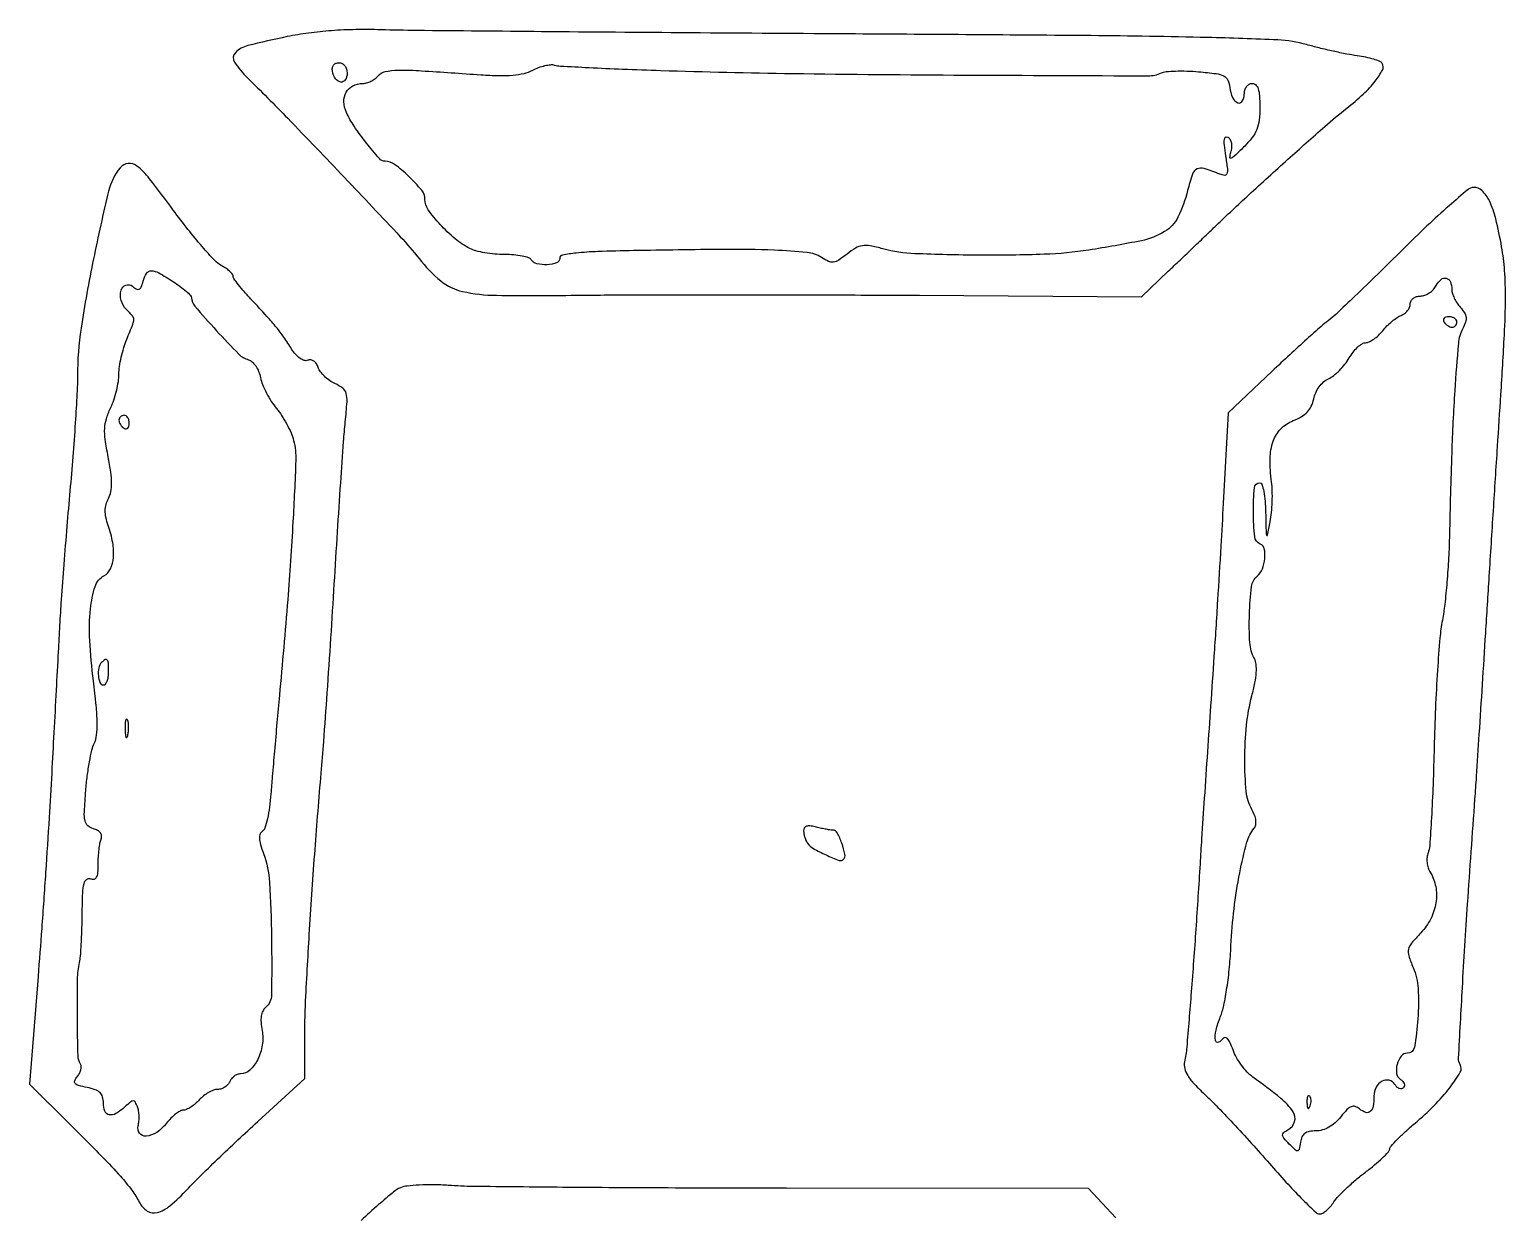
# Model space of a CAD drawing. Extents: x 0 to 5034, y 0 to 2560.
# Drawn here: x 1865.8 to 2150.4, y 756.5 to 985.4 of the extents above; entities that cross this region are included whole.
import ezdxf

# ---------------------------------------------------------------- set-up
doc = ezdxf.new("R2010")
doc.units = 0

msp = doc.modelspace()

# ---------------------------------------------------------------- linework, layer by layer
for points in [[(1915.45358, 984.01739, 0.010018), (1907.854009, 982.301856, 0.139972), (1905.443997, 980.921361, 0.352473), (1905.272462, 979.115713, 0.053377), (1907.75, 976.111961, -0.006816), (1915.543113, 968.276854, -0.002422), (1926.475142, 956.872048, -0.001558), (1937.252075, 945.448387, -0.022524), (1940.872773, 941.219898, 0.055643), (1945.074548, 936.923366, 0.116593), (1949.251906, 934.888757, 0.053282), (1955.784197, 934.136612, 0.004792), (1972.281965, 934.159877, -0.002131), (1983.688205, 934.236685, -0.000691), (2000.557324, 934.255084, -0.000689), (2019.308295, 934.223793, -0.000775), (2037.338714, 934.140932), (2080.177428, 933.87769), (2085.338714, 938.782112, 0.000337), (2087.611717, 940.944914, 0.000234), (2090.179149, 943.393463, 0.000236), (2092.643218, 945.747856, 0.000485), (2094.569028, 947.593267, -0.005182), (2100.855613, 953.505128, -0.003156), (2108.398911, 960.365414, -0.002849), (2115.523918, 966.690621, -0.013269), (2119.748718, 970.204356, 0.021053), (2122.932464, 972.93719, 0.037936), (2125.259396, 975.467629, 0.046588), (2126.627369, 977.580492, 0.264696), (2126.580892, 978.869114, 0.161474), (2126.138418, 979.23957, 0.020489), (2124.947885, 979.655199, 0.022311), (2123.44843, 980.038547, 0.016838), (2121.772959, 980.329618, -0.013425), (2119.746157, 980.66749, -0.006272), (2117.139557, 981.208298, -0.006208), (2114.417929, 981.844212, -0.008647), (2112, 982.485479, 0.057711), (2106.480815, 983.383217, 0.005592), (2092.911441, 983.855196, 0.003828), (2070.479343, 984.212553, 0.000561), (2025, 984.537779, -0.000293), (1993.050622, 984.749141, -0.000411), (1964.503125, 984.978198, -0.000243), (1940.437674, 985.202766, -0.005493), (1933.5, 985.347113, 0.012528), (1928.668958, 985.379648, 0.013809), (1923.997125, 985.164896, 0.014462), (1919.564753, 984.7091, 0.017649)], [(1927, 976.916667, -0.14074), (1926.642779, 975.672718, -0.297834), (1925.770795, 975.270086, -0.210781), (1924.769787, 975.900237, -0.100818), (1924.176676, 977.332866, -0.083236), (1924.159635, 978.00171, -0.126354), (1924.380696, 978.53647, -0.133817), (1924.820192, 978.878535, -0.099154), (1925.426676, 979, -0.12024), (1926.054646, 978.84677, -0.111791), (1926.561201, 978.41896, -0.09567), (1926.888599, 977.751548, -0.066422)], [(1987.5, 977.503045, 0.004749), (2012.895834, 976.918411, 0.002171), (2046.057228, 976.614104, 0.000313), (2081.442395, 976.465178, 0.112151), (2084, 977.036534, -0.088665), (2084.911754, 977.285229, -0.014769), (2086.732307, 977.394384, -0.015793), (2088.904699, 977.391706, -0.013407), (2091.195087, 977.254971, -0.010411), (2094.570986, 976.89147, -0.085666), (2096.04311, 976.437706, -0.172401), (2096.801463, 975.638921, -0.074927), (2097.195087, 974.207843, 0.075971), (2097.722207, 972.306868, 0.181258), (2098.737521, 971.282105, 0.380713), (2099.616605, 971.550316, 0.137641), (2100, 972.916667, -0.066838), (2100.109393, 973.731355, -0.089505), (2100.43, 974.402778, -0.105629), (2100.915331, 974.842643, -0.132217), (2101.5, 975, -0.190463), (2102.198659, 974.723844, -0.125975), (2102.668067, 973.987179, -0.063046), (2102.92806, 972.640929, -0.016214), (2103, 970.423077, -0.027695), (2102.860346, 967.903766, -0.068939), (2102.407577, 966.118777, -0.07028), (2101.492696, 964.544374, -0.029675), (2099.865514, 962.711667, -0.005701), (2098.132759, 961.017982, -0.093742), (2097.456404, 960.579043, -0.567439), (2097.209545, 960.764206, -0.050621), (2097.406191, 961.704434, 0.051711), (2097.593583, 962.610241, 0.06999), (2097.560962, 963.444498, 0.083307), (2097.317787, 964.121027, 0.127161), (2096.888381, 964.568984, 0.253299), (2096.400076, 964.59705, 0.252359), (2096.108449, 964.203438, 0.064632), (2096.092947, 963.109758, 0.010913), (2096.37852, 961.034327, -0.008036), (2096.740929, 958.508201, -0.10719), (2096.659718, 957.578658, -0.347505), (2096.218631, 957.276126, -0.080777), (2095.280817, 957.494639, 0.020437), (2092.227416, 958.606638, 0.196878), (2090.877938, 958.497911, 0.195966), (2089.989078, 957.473337, 0.020225), (2089.064934, 954.343597, -0.051562), (2087.192422, 949.209181, -0.144969), (2084.638301, 946.415735, -0.085984), (2080.147615, 944.670634, -0.0112), (2070, 942.858661, -0.030074), (2061.425239, 942.048781, -0.010086), (2048.841403, 941.874261, -0.008673), (2036.498789, 942.16621, -0.055064), (2030.303799, 943.108899, 0.019316), (2027.850328, 943.663729, 0.082396), (2026.353657, 943.692697, 0.097571), (2025.057535, 943.234803, 0.033111), (2023.400459, 942.100361, -0.020684), (2021.782643, 940.932751, -0.111746), (2020.775158, 940.552122, -0.140718), (2019.819837, 940.687667, -0.039895), (2018.489371, 941.415008, 0.120382), (2015.690449, 942.40644, 0.015949), (2009.374796, 942.842425, 0.011343), (1999.457036, 942.984695, 0.002432), (1982.250433, 942.757485, 0.004231), (1975.321368, 942.573616, 0.017603), (1971.152286, 942.28049, 0.021726), (1968.525191, 941.886554, 0.358854), (1968.000433, 941.25, -0.315643), (1967.395937, 940.388474, -0.075656), (1965.584334, 940.027946, -0.068747), (1963.597877, 940.210934, -0.199611), (1962.5, 941, 0.180939), (1961.997929, 941.389031, 0.027133), (1960.739663, 941.70625, 0.027559), (1959.146269, 941.926903, 0.020628), (1957.375242, 942, -0.022269), (1955.489582, 942.084026, -0.020043), (1953.550741, 942.335814, -0.020516), (1951.830541, 942.702909, -0.05779), (1950.684259, 943.143197, -0.052574), (1947.801978, 945.061491, -0.034498), (1944.91227, 947.814884, -0.03271), (1942.637993, 950.655142, -0.152361), (1942.010648, 952.631311, 0.172242), (1941.372541, 954.400621, 0.029937), (1938.920727, 957.047664, 0.030319), (1936.163068, 959.385496, 0.16203), (1934.316722, 960.000029, -0.216973), (1933.228914, 960.495448, -0.011478), (1930.730808, 963.502826, -0.018794), (1928.354715, 966.743842, -0.041901), (1926.85975, 969.40847, -0.097864), (1926.370877, 971.473871, -0.138124), (1926.812855, 973.302106, -0.148086), (1928.108575, 974.546135, -0.1183), (1930, 975, 0.06874), (1930.759031, 975.104847, 0.04457), (1931.588527, 975.420496, 0.044177), (1932.359301, 975.883556, 0.062277), (1932.943129, 976.431475, -0.166747), (1934.329243, 977.276773, -0.051385), (1936.794989, 977.5603, -0.019036), (1941.357404, 977.440448, -0.001709), (1952.7772, 976.665594, 0.012632), (1956.294338, 976.504033, 0.027481), (1958.994164, 976.596693, 0.035887), (1961.107054, 976.939833, 0.061616), (1962.7772, 977.560517, -0.031322), (1963.929792, 978.070083, -0.031013), (1965.140803, 978.433627, -0.032588), (1966.237157, 978.615602, -0.094378), (1967, 978.547629, 0.055386), (1968.119899, 978.359528, 0.00121), (1973.640625, 978.064821, 0.002748), (1980.110557, 977.770786, 0.001851)], [(1883.234659, 958.75, 0.111046), (1881.010737, 954.244606, 0.008782), (1878.085039, 941.147347, 0.012654), (1875.700708, 927.810065, 0.037917), (1875, 918.583357, -0.013251), (1874.910059, 915.190089, -0.003109), (1874.573724, 909.516933, -0.003201), (1874.104366, 902.994356, -0.003141), (1873.548847, 896.437383, 0.001977), (1872.953795, 889.603023, 0.001587), (1872.365895, 882.244106, 0.001604), (1871.865828, 875.437681, 0.004093), (1871.559567, 870.5, 0.000057), (1871.286278, 865.410601, 0.000019), (1870.88965, 858.003125, 0.000019), (1870.451917, 849.816108, 0.000022), (1870.034665, 842, -0.002233), (1869.538945, 833.426278, -0.001196), (1868.85425, 822.844029, -0.001191), (1868.104092, 812.050118, -0.001863), (1867.401917, 802.766906), (1865.755946, 782.033811), (1873.565572, 774.266906, -0.002752), (1879.777221, 768.02086, -0.012514), (1883.281066, 764.275587, -0.021489), (1885.474782, 761.585485, -0.042652), (1886.925656, 759.25, 0.133234), (1888.463381, 757.550751, 0.211575), (1890.371082, 757.255895, 0.111316), (1892.844128, 758.56032, 0.027432), (1896.187082, 761.75, -0.00958), (1898.512416, 764.132926, -0.003175), (1902.011783, 767.540569, -0.00316), (1905.939179, 771.269248, -0.003587), (1909.751799, 774.792364), (1918.85575, 783.084728), (1918.818535, 790.292364, -0.013854), (1918.994128, 798.080331, -0.002833), (1919.763849, 811.831749, -0.00308), (1920.81192, 827.279802, -0.003548), (1922.006825, 842, 0.003739), (1922.496319, 848.058821, 0.001068), (1923.165335, 857.465625, 0.001075), (1923.87487, 868.085186, 0.001141), (1924.524378, 878.5, -0.000902), (1925.1449, 888.527121, -0.001075), (1925.767453, 897.980546, -0.000927), (1926.324378, 905.950464, -0.007008), (1926.647147, 909.710369, 0.007896), (1926.976617, 913.630026, 0.08299), (1926.820423, 915.226389, 0.165721), (1926.158493, 916.211605, 0.055864), (1924.653256, 917.112126, -0.045911), (1923.607678, 917.709791, -0.039174), (1922.627486, 918.517709, -0.040975), (1921.849845, 919.402142, -0.08319), (1921.42888, 920.224078, 0.066672), (1921.085465, 920.952633, 0.099592), (1920.595788, 921.455454, 0.118301), (1920.016446, 921.676571, 0.124514), (1919.411647, 921.604469, -0.166973), (1918.726472, 921.580126, -0.078978), (1917.921453, 921.971987, -0.061114), (1917.08249, 922.726901, -0.039027), (1916.300099, 923.782148, 0.012014), (1914.788493, 926.069305, 0.01884), (1913.370197, 927.951692, 0.014124), (1911.546715, 930.066194, 0.003903), (1908.563528, 933.283333, -0.009784), (1907.198383, 934.790719, -0.013811), (1906.046786, 936.189633, -0.009924), (1905.153543, 937.386188, -0.156616), (1905, 937.864354, 0.178989), (1904.857538, 938.249566, 0.034652), (1904.327839, 938.78745, 0.032909), (1903.587919, 939.359331, 0.025206), (1902.711794, 939.886651, -0.082482), (1901.459873, 940.850249, -0.009301), (1899.057659, 943.525816, -0.011072), (1896.309628, 946.849503, -0.008783), (1893.485414, 950.555631, 0.006986), (1888.889979, 956.63126, 0.05879), (1886.48041, 959.071949, 0.194732), (1884.778332, 959.579351, 0.201709)], [(2130.5, 942.936205, -0.002217), (2125.734272, 938.231716, -0.002916), (2121.341689, 933.983731, -0.002124), (2117.625962, 930.462113, -0.027867), (2116.173834, 929.242432, 0.019896), (2114.811633, 928.134813, 0.002633), (2112.03565, 925.661839, 0.003049), (2108.77586, 922.690743, 0.002554), (2105.352929, 919.5), (2096.858189, 911.5), (2095.933627, 894, -0.001572), (2095.472526, 885.763934, -0.000781), (2094.838804, 875.325, -0.000775), (2094.14832, 864.507732, -0.001138), (2093.504889, 855, 0.000365), (2092.889345, 846.108594, 0.000359), (2092.283658, 837.171875, 0.000353), (2091.764101, 829.34077, 0.001377), (2091.459756, 824.5, -0.00212), (2090.649504, 811.911042, -0.002381), (2089.761037, 799.80753, -0.001252), (2088.899303, 789.131059, -0.033379), (2088.473443, 786.309028, 0.119825), (2088.501654, 785.027154, 0.076603), (2089.103153, 783.656079, 0.048204), (2090.387192, 782.010682, 0.01516), (2092.60616, 779.809028, -0.013037), (2094.917764, 777.534846, -0.004206), (2098.225142, 774.048589, -0.004191), (2101.840299, 770.107419, -0.004689), (2105.254486, 766.25, 0.007138), (2108.423014, 762.705254, 0.010759), (2111.292796, 759.717188, 0.005836), (2113.770104, 757.303464, 0.192508), (2114.529079, 757, 0.132728), (2115.10952, 757.156845, 0.042307), (2115.84827, 757.675805, 0.038813), (2116.609009, 758.420206, 0.03467), (2117.277398, 759.300611, -0.044825), (2118.159563, 760.414946, -0.013602), (2119.68641, 761.938676, -0.013504), (2121.498792, 763.561159, -0.014327), (2123.361488, 765.050611, 0.011944), (2125.122127, 766.444757, 0.016635), (2126.624048, 767.780492, 0.013071), (2127.786294, 768.944853, 0.165386), (2128.041262, 769.5, -0.158001), (2128.294215, 770.072338, -0.010885), (2129.516854, 771.38125, -0.014658), (2131.082927, 772.894912, -0.010451), (2132.919772, 774.5, 0.023388), (2136.606599, 777.89377, 0.03108), (2139.603116, 781.325098, 0.029882), (2141.631585, 784.315894, 0.279397), (2141.61864, 785.808037, -0.152872), (2141.310964, 787.012097, -0.000656), (2142.053158, 800.609421, -0.002922), (2143.049622, 816.742986, -0.00149), (2144.480266, 837, 0.001894), (2144.782609, 841.330778, 0.000331), (2145.316002, 849.49375, 0.000359), (2145.928477, 859.07014, 0.000322), (2146.54997, 869, -0.000237), (2147.233087, 879.944381, -0.000153), (2148.034111, 892.61875, -0.000154), (2148.824789, 905.008586, -0.000291), (2149.471325, 915, 0.003123), (2150.149704, 926.493456, 0.011877), (2150.357843, 933.679508, 0.018691), (2150.189516, 938.909369, 0.026986), (2149.619619, 943.5, 0.015769), (2148.47935, 948.876019, 0.050216), (2147.253384, 952.332005, 0.087788), (2145.859386, 954.299722, 0.205857), (2144.214816, 954.943773, 0.167981), (2143.139057, 954.531921, 0.005159), (2139.478727, 951.393356, 0.009617), (2135.22267, 947.520007, 0.006445)], [(1893.501646, 936.75, -0.015271), (1894.833121, 935.828636, -0.021413), (1895.95851, 934.921017, -0.018476), (1896.806375, 934.11765, -0.192381), (1896.987621, 933.683248, 0.176203), (1897.611591, 932.045332, 0.007402), (1901.822748, 927.316989, 0.008639), (1906.131463, 922.780829, 0.13533), (1907.964631, 921.7195, -0.124481), (1908.671788, 921.329991, -0.056317), (1909.363774, 920.520223, -0.050821), (1909.937953, 919.45163, -0.048565), (1910.29542, 918.272901, 0.04645), (1910.700908, 916.915213, 0.023667), (1911.444439, 915.295633, 0.023292), (1912.375738, 913.685137, 0.032172), (1913.366204, 912.341377, -0.031015), (1914.374335, 910.98025, -0.020868), (1915.358806, 909.314404, -0.021056), (1916.179218, 907.615668, -0.038585), (1916.678137, 906.162303, -0.073013), (1917.099687, 902.266341, -0.004386), (1916.547122, 890.456944, -0.005971), (1915.534573, 875.472235, -0.003202), (1913.945468, 857, 0.000762), (1913.46688, 851.737623, 0.000677), (1912.984822, 846.2625, 0.000679), (1912.564437, 841.334933, 0.002091), (1912.298527, 838, -0.015252), (1912.028525, 835.459595, -0.021116), (1911.621507, 833.205107, -0.018326), (1911.148857, 831.410223, -0.182695), (1910.683162, 830.80462, 0.166039), (1910.240548, 830.265998, 0.101069), (1910.110158, 829.444108, 0.058137), (1910.305218, 828.237418, 0.017644), (1910.8745, 826.470518, -0.071311), (1912.01702, 820.964331, -0.012253), (1912.420338, 810.273376, -0.006946), (1912.412705, 799.201917, -0.21929), (1911.266141, 796.805915, 0.112404), (1910.740681, 796.120703, 0.070144), (1910.449834, 795.147035, 0.054446), (1910.39779, 793.891564, 0.029531), (1910.592786, 792.357098, -0.08554), (1910.634293, 789.549324, -0.076338), (1909.748607, 786.767766, -0.087855), (1908.231845, 784.713082, -0.192224), (1906.445562, 784, 0.0897), (1905.825926, 783.887935, 0.066609), (1905.211219, 783.559375, 0.065483), (1904.694433, 783.073415, 0.079905), (1904.361626, 782.5, -0.090958), (1904.011751, 781.926543, -0.066687), (1903.444562, 781.440625, -0.065289), (1902.755439, 781.112141, -0.078767), (1902.047999, 781, 0.088475), (1901.252512, 780.858128, 0.040101), (1900.288839, 780.4125, 0.038058), (1899.320924, 779.765298, 0.042469), (1898.5, 779, -0.031726), (1897.713514, 778.234616, -0.033214), (1896.847928, 777.5875, -0.035234), (1896.03009, 777.135258, -0.109101), (1895.417593, 777, 0.130163), (1894.797305, 776.835741, 0.034916), (1893.941278, 776.265625, 0.032914), (1893.024988, 775.456856, 0.028839), (1892.17866, 774.5, -0.075422), (1890.277166, 772.715316, -0.128027), (1888.238534, 771.974639, -0.264082), (1886.981343, 772.539919, -0.225627), (1886.706343, 773.985056, 0.042193), (1886.858853, 774.86589, 0.029653), (1886.886848, 775.872002, 0.03006), (1886.797466, 776.845345, 0.053735), (1886.591874, 777.621175, 0.034121), (1886.165177, 778.540329, 0.271876), (1885.77898, 778.770276, 0.173356), (1885.264563, 778.589939, 0.013772), (1884.15041, 777.636119, -0.047438), (1882.415978, 776.34271, -0.182521), (1881.116514, 776.09968, -0.264321), (1880.289935, 776.786068, -0.090489), (1880, 778.375, 0.066838), (1879.838778, 779.575678, 0.135463), (1879.35554, 780.388759, 0.108369), (1878.438787, 780.950037, 0.034034), (1876.877192, 781.374562, -0.016499), (1875.215335, 781.764361, -0.141906), (1874.570098, 782.155813, -0.296605), (1874.482774, 782.674249, -0.070848), (1874.963281, 783.455757, 0.052268), (1875.382021, 784.083486, 0.05787), (1875.644485, 784.763747, 0.065824), (1875.721013, 785.392285, 0.13666), (1875.584669, 785.863003, -0.133462), (1875.11343, 787.45248, -0.003401), (1874.992174, 795.000976, -0.006282), (1875.015996, 802.214668, -0.050711), (1875.402812, 805.5, 0.035297), (1875.580278, 806.690561, 0.005455), (1875.738979, 809.073615, 0.006061), (1875.861631, 811.893648, 0.005236), (1875.923489, 814.856989, -0.006563), (1876.017024, 818.832028, -0.047978), (1876.268454, 820.717979, -0.161633), (1876.754262, 821.512289, -0.273476), (1877.5, 821.638374, 0.133299), (1878.211298, 821.56602, 0.233349), (1878.681765, 821.903425, 0.103666), (1878.935498, 822.774148, 0.019242), (1879, 824.449597, -0.014573), (1879.040901, 825.852633, -0.014068), (1879.163489, 827.267589, -0.014132), (1879.341614, 828.50633, -0.048871), (1879.556558, 829.286791, 0.116439), (1879.642849, 829.924136, 0.136277), (1879.423861, 830.491861, 0.110201), (1878.893207, 830.950052, 0.059308), (1878.084752, 831.267586, -0.117057), (1877.001877, 831.843555, -0.164281), (1876.458953, 832.78467, -0.062859), (1876.332027, 834.543221, -0.006669), (1876.606867, 838.649007, -0.011819), (1876.897249, 841.436072, -0.012627), (1877.314194, 844.145233, -0.012267), (1877.787579, 846.451042, -0.056062), (1878.241776, 847.739021, 0.087206), (1878.688559, 849.310108, 0.029257), (1878.795289, 851.70186, 0.020835), (1878.609435, 855.043089, 0.007381), (1878.074038, 859.803682, -0.018294), (1877.368925, 867.602204, -0.03855), (1877.5115, 873.674647, -0.051234), (1878.399625, 877.991237, -0.195979), (1880.117715, 880.062999, 0.163011), (1881.365022, 881.385301, 0.087714), (1881.943251, 883.575994, 0.065837), (1881.803966, 886.451482, 0.038906), (1880.926883, 889.779898, -0.03038), (1880.490213, 891.329409, -0.055781), (1880.356217, 892.632103, -0.064114), (1880.517743, 893.803746, -0.056646), (1880.973137, 894.949805, 0.076605), (1881.437224, 896.26811, 0.048054), (1881.583688, 897.899472, 0.034057), (1881.423769, 900.039754, 0.012898), (1880.920886, 902.996604, -0.01306), (1880.352326, 906.346183, -0.047624), (1880.251476, 908.497564, -0.062806), (1880.569228, 910.307577, -0.035975), (1881.374632, 912.37705, 0.029453), (1881.997237, 913.917148, 0.020571), (1882.522548, 915.715831, 0.020823), (1882.884328, 917.48803, 0.039955), (1883, 918.933248, -0.03646), (1883.106336, 920.38955, -0.018454), (1883.440625, 922.199073, -0.018226), (1883.925419, 924.051014, -0.025831), (1884.5, 925.654243, 0.004158), (1885.69728, 928.58808, 0.098061), (1885.859975, 929.463988, 0.175316), (1885.597673, 930.163079, 0.019838), (1884.431639, 931.425504, -0.130041), (1883.42833, 933.150636, -0.133653), (1883.423574, 935.12706, -0.2467), (1884.341872, 936.118606, -0.264073), (1885.634713, 935.888198, 0.044419), (1886.424808, 935.343077, 0.242419), (1886.927575, 935.323205, 0.193643), (1887.310779, 935.732828, 0.028448), (1887.667246, 936.835549, -0.075207), (1888.324879, 938.365722, -0.263191), (1889.2329, 938.861831, -0.125944), (1890.659068, 938.474442, -0.014748)], [(2140, 935.269724, 0.077843), (2140.117272, 934.521029, 0.034645), (2140.488735, 933.591031, 0.033225), (2141.027033, 932.641426, 0.038379), (2141.66378, 931.819025, -0.040403), (2142.47541, 930.761952, -0.116939), (2142.782099, 929.89831, -0.113529), (2142.672745, 928.973427, -0.036921), (2142.111195, 927.707769, 0.101361), (2141.269647, 924.881138, 0.00576), (2140.576501, 915.755731, 0.007538), (2139.984778, 903.742699, 0.003417), (2139.554772, 888, -0.008444), (2139.388067, 883.540136, -0.007098), (2139.064618, 878.821875, -0.007173), (2138.646202, 874.521239, -0.01958), (2138.188083, 871.5, 0.026225), (2137.715021, 868.073771, 0.005058), (2137.247909, 861.828125, 0.00537), (2136.854533, 854.52271, 0.004932), (2136.604752, 847, -0.003519), (2136.385301, 839.775282, -0.005058), (2136.081243, 833.381401, -0.002788), (2135.740202, 827.993131, -0.077095), (2135.428733, 826.617534, 0.072922), (2135.226195, 825.756286, 0.048936), (2135.238766, 824.743375, 0.048262), (2135.450424, 823.733786, 0.063872), (2135.842179, 822.881103, -0.095701), (2136.906491, 820.115975, -0.082731), (2136.942369, 817.001705, -0.078586), (2135.948634, 813.903895, -0.074), (2134.032858, 811.191798, 0.016391), (2132.228937, 809.17584, 0.120509), (2131.662397, 808.024563, 0.132656), (2131.719561, 806.791509, 0.021423), (2132.557866, 804.51575, -0.084339), (2133.49651, 800.461245, -0.031872), (2133.470217, 794.624402, -0.025481), (2132.817039, 789.169674, -0.365218), (2131.429293, 788, 0.229702), (2130.244522, 787.425392, 0.103833), (2129.457904, 785.840609, 0.102225), (2129.3684, 784.054171, 0.219302), (2130.114027, 782.929527, -0.068553), (2130.56393, 782.557854, -0.102894), (2130.824187, 782.122073, -0.13002), (2130.856272, 781.693446, -0.151525), (2130.666667, 781.333333, -0.156309), (2130.304594, 781.146996, -0.129506), (2129.8709, 781.187183, -0.100843), (2129.427299, 781.459758, -0.066405), (2129.046552, 781.924678, 0.19063), (2127.928207, 782.758174, 0.194078), (2126.552778, 782.592819, 0.149739), (2125.41547, 781.421085, 0.11886), (2125, 779.698051, -0.040328), (2124.84238, 777.747016, -0.172358), (2124.288392, 776.739152, -0.270772), (2123.409981, 776.56293, -0.09071), (2122.223761, 777.229258, 0.091641), (2121.379991, 777.701176, 0.182258), (2120.625536, 777.675985, 0.105497), (2119.791775, 777.100483, 0.020826), (2118.594187, 775.720582, -0.043039), (2117.504036, 774.571673, -0.052813), (2116.300838, 773.712553, -0.057526), (2115.040944, 773.180433, -0.071296), (2113.781986, 773, 0.04581), (2112.50962, 772.88318, 0.113695), (2111.656562, 772.51289, 0.129615), (2111.118213, 771.843137, 0.068652), (2110.819551, 770.812938, -0.014716), (2110.577949, 769.442579, -0.312304), (2110.294261, 769.172167, -0.230891), (2109.869161, 769.302641, -0.009019), (2108.660992, 770.473375, -0.016641), (2107.632664, 771.577617, -0.157647), (2107.381958, 772.164342, -0.248369), (2107.582529, 772.644362, -0.044508), (2108.410992, 773.210127, 0.192692), (2109.687784, 774.789432, 0.225303), (2109.413439, 776.680762, 0.077107), (2107.032725, 779.281991, 0.01299), (2101.645021, 783.37556, -0.050287), (2100.558153, 784.337026, -0.028945), (2099.446907, 785.688446, -0.028668), (2098.478072, 787.190083, -0.042197), (2097.822093, 788.615449, 0.021068), (2097.251271, 790.007663, 0.077262), (2096.726311, 790.799467, 0.214358), (2096.264434, 790.999554, 0.256327), (2095.857141, 790.768849, -0.175147), (2094.993365, 790.083892, -0.47659), (2094.425852, 790.444312, -0.088967), (2094.547087, 792.397886, -0.035306), (2095.370136, 794.967041, 0.043916), (2096.046219, 797.209421, 0.01418), (2096.656649, 800.627981, 0.013568), (2097.141978, 804.612388, 0.012222), (2097.431156, 808.758528, -0.018501), (2098.01294, 815.821195, -0.018914), (2099.112908, 822.769187, -0.017119), (2100.484585, 828.652116, -0.10777), (2101.893656, 831.371864, 0.125492), (2102.200569, 832.018669, 0.078706), (2102.231109, 832.860092, 0.061221), (2101.981501, 833.866561, 0.035037), (2101.45284, 835.002942, -0.103036), (2100.379011, 838.472714, -0.023815), (2100.089083, 844.615396, -0.025391), (2100.430063, 851.265549, -0.039549), (2101.462857, 856.907321, 0.016175), (2102.040114, 859.397773, 0.031905), (2102.306555, 861.410245, 0.040768), (2102.285052, 862.985326, 0.099389), (2101.950988, 864.09158, -0.10705), (2101.06913, 867.180315, -0.024835), (2100.986761, 872.612607, -0.021128), (2101.399373, 877.978281, -0.19208), (2102.5, 880, 0.128305), (2103.480996, 881.365849, 0.068982), (2103.956753, 883.398697, 0.075635), (2103.846031, 885.27859, 0.259838), (2103.069881, 886.166667, -0.289346), (2101.996181, 887.540527, -0.023544), (2101.742967, 892.315085, -0.023464), (2101.936283, 897.025934, -0.388687), (2103, 898, -0.331455), (2103.397604, 897.703893, -0.024761), (2103.740031, 896.310938, -0.026547), (2103.998765, 894.454162, -0.016345), (2104.114999, 892.25, 0.0009), (2104.200576, 888.324542, 0.108373), (2104.31917, 887.838875, 0.715973), (2104.476987, 887.859081, 0.002673), (2104.991694, 890.459866, 0.023926), (2105.247523, 892.246933, 0.015076), (2105.382805, 894.351268, 0.015132), (2105.39069, 896.433516, 0.02672), (2105.253521, 898.146527, -0.0362), (2104.977919, 902.661652, -0.081977), (2105.572043, 906.022077, -0.109456), (2107.052796, 908.401736, -0.105949), (2109.41598, 909.967033, 0.038236), (2111.031797, 910.748252, 0.071738), (2112.166673, 911.647384, 0.080224), (2112.920593, 912.755441, 0.060059), (2113.382075, 914.160373, -0.058041), (2113.77174, 915.362961, -0.050688), (2114.441315, 916.504205, -0.052389), (2115.297117, 917.447967, -0.075651), (2116.238687, 918.062892, 0.060419), (2117.235497, 918.671599, 0.029529), (2118.348978, 919.663966, 0.028778), (2119.399592, 920.8468, 0.036942), (2120.214966, 922.051836, -0.034733), (2120.971152, 923.180097, -0.040298), (2121.842917, 924.133977, -0.044425), (2122.698244, 924.799176, -0.144037), (2123.38091, 925, 0.113053), (2124.07338, 925.158599, 0.039904), (2124.957256, 925.676554, 0.037153), (2125.87119, 926.421838, 0.035761), (2126.67742, 927.303161, -0.028331), (2127.503645, 928.233709, -0.023689), (2128.47868, 929.125246, -0.024346), (2129.450659, 929.855968, -0.058213), (2130.25, 930.271776, 0.070331), (2130.919027, 930.640579, 0.06356), (2131.485938, 931.191598, 0.067042), (2131.869628, 931.833463, 0.101572), (2132, 932.468615, -0.125024), (2132.14987, 933.058614, -0.10317), (2132.570758, 933.555149, -0.091224), (2133.206201, 933.886058, -0.07468), (2133.964816, 934, 0.089317), (2134.796805, 934.149817, 0.057675), (2135.671291, 934.595727, 0.055753), (2136.453839, 935.252398, 0.067565), (2137.01499, 936.028008, -0.091462), (2137.949665, 937.198577, -0.2456), (2138.955575, 937.437181, -0.244524), (2139.729038, 936.747214, -0.090938)], [(2138.5, 929, 0.06081), (2138.806203, 928.617485, 0.051032), (2139.2129, 928.29375, 0.053229), (2139.653442, 928.073302, 0.089642), (2140.059017, 928, 0.105429), (2140.418051, 928.076556, 0.099231), (2140.723586, 928.29375, 0.096318), (2140.928382, 928.618268, 0.092995), (2141, 929, 0.153634), (2140.879982, 929.381379, 0.097988), (2140.542039, 929.70625, 0.080552), (2140.037096, 929.925455, 0.062283), (2139.440983, 930, 0.066118), (2138.889346, 929.926733, 0.138808), (2138.521475, 929.70625, 0.191142), (2138.392057, 929.379648, 0.139169)], [(1883, 910.059017, 0.089642), (1883.073302, 909.653442, 0.053229), (1883.29375, 909.2129, 0.051032), (1883.617485, 908.806203, 0.06081), (1884, 908.5, 0.139169), (1884.379648, 908.392057, 0.191142), (1884.70625, 908.521475, 0.138808), (1884.926733, 908.889346, 0.066118), (1885, 909.440983, 0.062283), (1884.925455, 910.037096, 0.080552), (1884.70625, 910.542039, 0.097988), (1884.381379, 910.879982, 0.153634), (1884, 911, 0.092995), (1883.618268, 910.928382, 0.096318), (1883.29375, 910.723586, 0.099231), (1883.076556, 910.418051, 0.105429)], [(1879.666667, 863.333333, 0.148246), (1879.117117, 862.305634, 0.068475), (1879.025382, 860.777653, 0.077107), (1879.338097, 859.446162, 0.305562), (1880, 859, 0.226478), (1880.382936, 859.182831, 0.074992), (1880.70625, 859.734375, 0.057076), (1880.926884, 860.542644, 0.038131), (1881, 861.5, 0.011827), (1880.959636, 863.206136, 0.146405), (1880.746711, 863.811817, 0.394613), (1880.359821, 863.886341, 0.056055)], [(1884.194949, 850.5, 0.012823), (1884.235556, 849.431793, 0.080377), (1884.356533, 848.900903, 0.597527), (1884.51666, 848.883358, 0.087174), (1884.692991, 849.269032, 0.037336), (1884.832894, 850.036634, 0.029507), (1884.872264, 850.880008, 0.030339), (1884.814405, 851.671085, 0.06278), (1884.655937, 852.269032, 0.31318), (1884.47713, 852.386009, 0.333666), (1884.315079, 852.257153, 0.052471), (1884.212705, 851.580113, 0.014395)], [(2015.015313, 830.866631, 0.043936), (2015.074703, 830.268808, 0.029409), (2015.241942, 829.601719, 0.029634), (2015.482597, 828.969446, 0.050319), (2015.765313, 828.479646, 0.108899), (2016.901522, 827.463222, 0.021773), (2019.342043, 826.225586, 0.015725), (2021.87365, 825.172088, 0.295228), (2022.677894, 825.344561, 0.251093), (2022.982027, 826.351281, 0.036569), (2022.388314, 828.482134, 0.036349), (2021.495734, 830.494324, 0.273709), (2020.641592, 831.013655, -0.032097), (2020.053188, 831.058538, -0.009886), (2019.174405, 831.200423, -0.009846), (2018.195162, 831.398455, -0.010652), (2017.25, 831.630286, 0.036045), (2016.239219, 831.824446, 0.112219), (2015.553887, 831.751678, 0.183321), (2015.159342, 831.424781, 0.132641)], [(2112.078947, 778.416667, 0.018894), (2112.137993, 777.670344, 0.168741), (2112.279315, 777.37858, 0.470617), (2112.461564, 777.395823, 0.054073), (2112.683114, 777.8125, 0.051402), (2112.839148, 778.359369, 0.05415), (2112.876576, 778.916927, 0.060344), (2112.797407, 779.402231, 0.126455), (2112.604167, 779.729167, 0.296942), (2112.385309, 779.77538, 0.208169), (2112.200665, 779.592839, 0.077125), (2112.089945, 779.112848, 0.028489)]]:
    msp.add_lwpolyline(points, format="xyb", close=True)
msp.add_lwpolyline([(2075.22099, 756.213159), (2069.94198, 761.892756), (2011.72099, 761.938827, -0.000796), (1988.907611, 761.993207, -0.001118), (1968.546166, 762.119704, -0.000654), (1951.375161, 762.287248, -0.015239), (1946.5, 762.489882, 0.01439), (1943.656696, 762.612898, 0.015855), (1940.901759, 762.565381, 0.015404), (1938.561823, 762.378353, 0.073925), (1937.271946, 762.037775, 0.071503), (1935.968648, 761.241416, 0.006565), (1933.071846, 758.779667, 0.008374), (1929.689535, 755.726697, 0.006467)], format="xyb")

doc.saveas('drawing.dxf')
